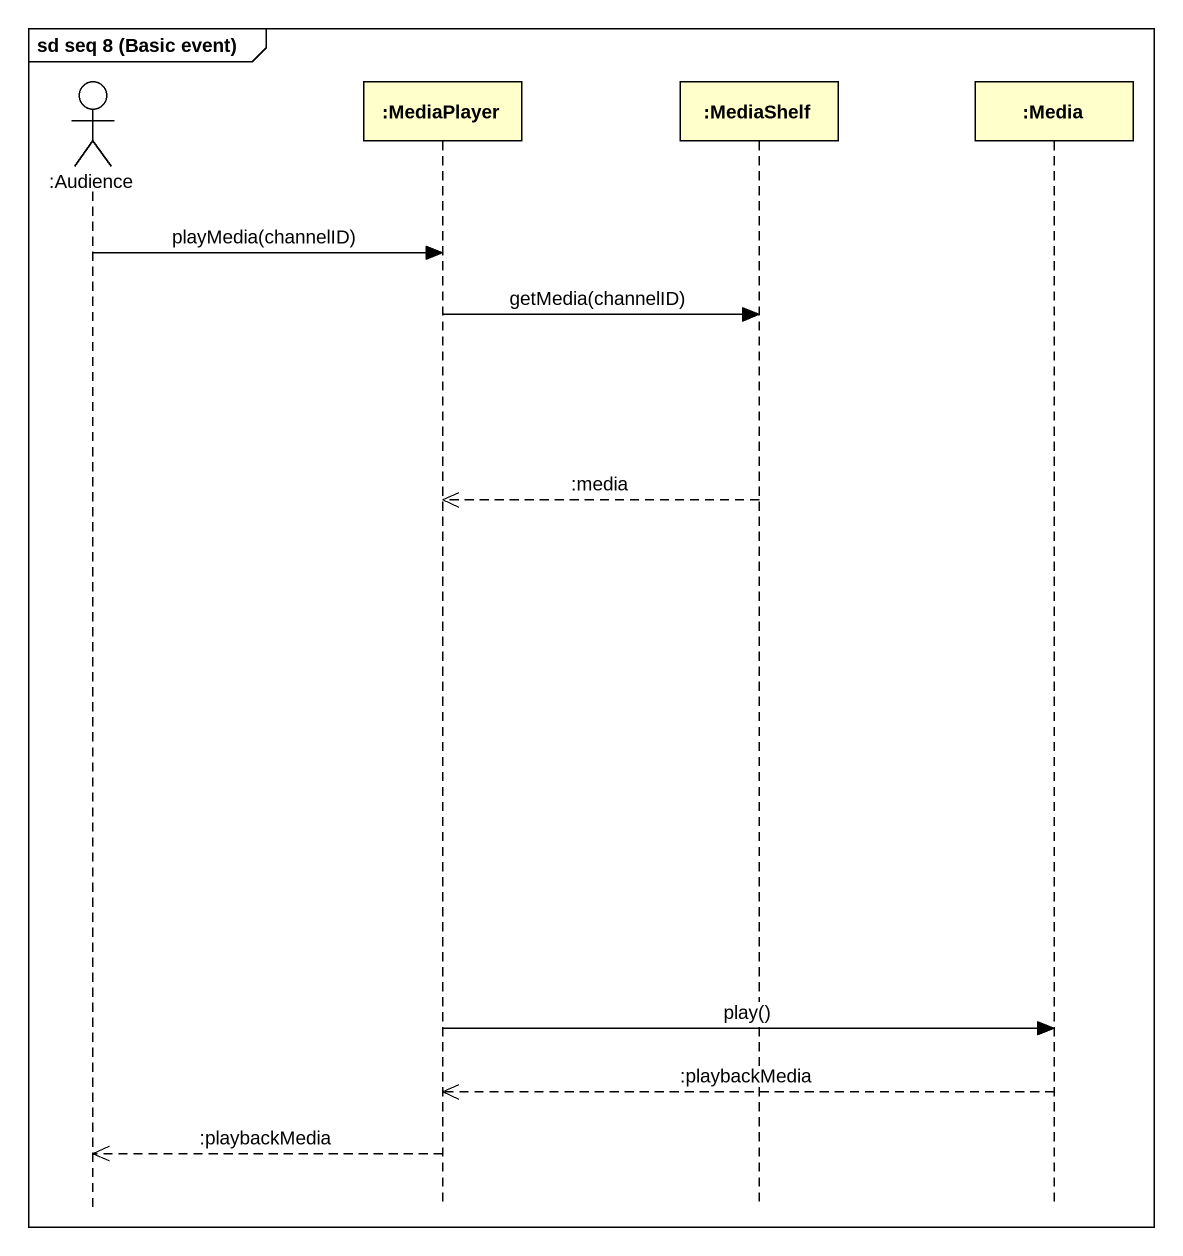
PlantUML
@startuml
mainframe sd seq 8 (Basic event)
hide footbox
actor ":Audience" as Audience
participant ":MediaPlayer" as MediaPlayer
participant ":MediaShelf" as MediaShelf
participant ":Media" as Media

Audience -> MediaPlayer : playMedia(channelID)
MediaPlayer -> MediaShelf : getMedia(channelID)
MediaShelf -->> MediaPlayer : :media
MediaPlayer -> Media : play()
Media -->> MediaPlayer : :playbackMedia
MediaPlayer -->> Audience : :playbackMedia
@enduml
